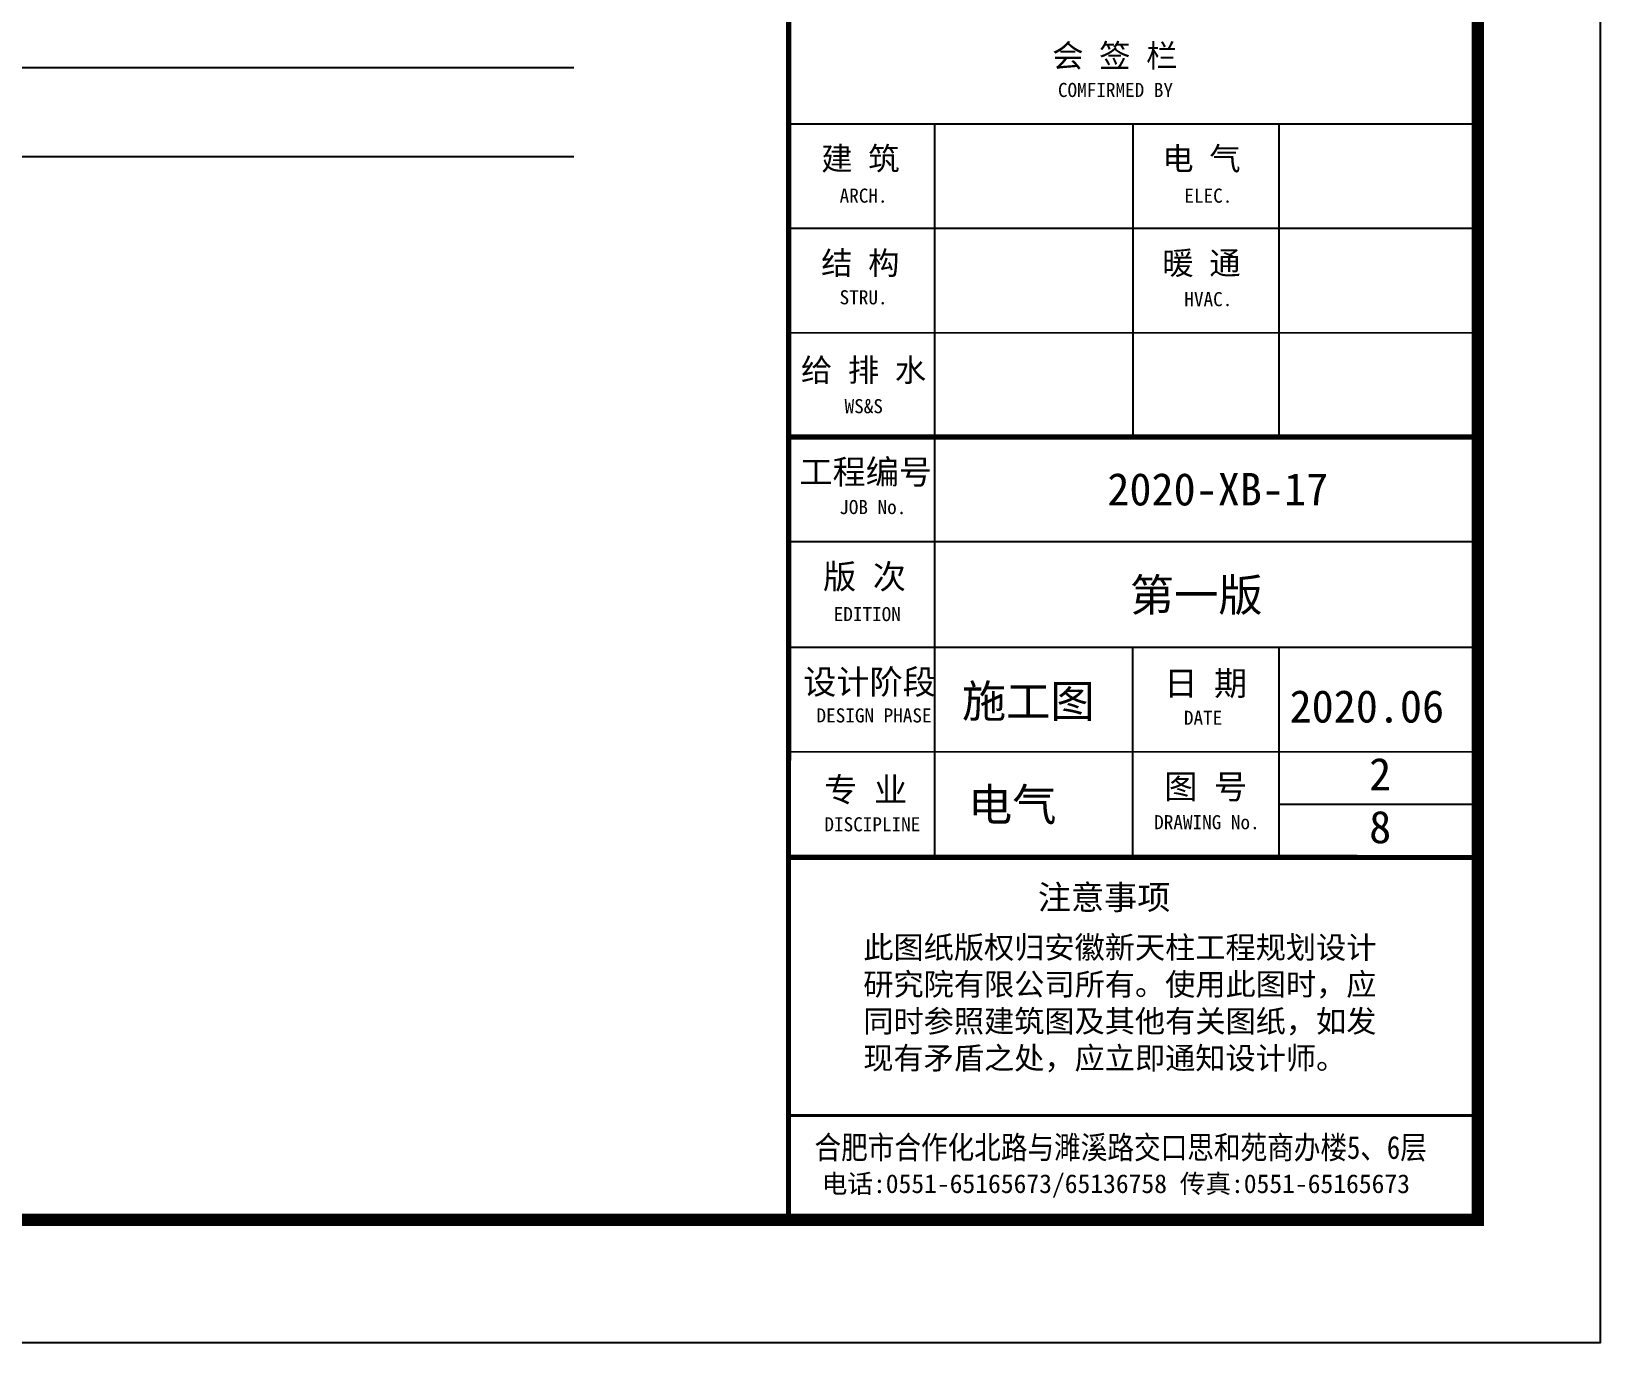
# Model space of a CAD drawing. Extents: x 4929870 to 5205508, y 4505833 to 4862647.
# Drawn here: x 5052915 to 5078470, y 4597045 to 4618394 of the extents above; entities that cross this region are included whole.
import ezdxf

# ---------------------------------------------------------------- set-up
doc = ezdxf.new("R2010")
doc.units = 0
doc.header["$LTSCALE"] = 1000
doc.header["$MEASUREMENT"] = 0
for name, color, linetype in [('46', 7, 'CONTINUOUS'), ('_TCH_KEY', 7, 'CONTINUOUS'), ('MLB', 7, 'CONTINUOUS'), ('PUB_TEXT', 7, 'CONTINUOUS'), ('PUB_TITLE', 4, 'CONTINUOUS')]:
    doc.layers.add(name, color=color, linetype=linetype)
doc.styles.add('TQ', font='')
doc.styles.get('TQ').set_extended_font_data('SimSun')

# ---------------------------------------------------------------- blocks, each defined once
blk = doc.blocks.new('ly')
at = {"layer": 'PUB_TEXT', "insert": (-5884, 1715), "char_height": 212, "width": 5144.75, "attachment_point": 1, "style": 'TQ'}
blk.add_mtext('此图纸版权归安徽新天柱工程规划设计研究院有限公司所有。使用此图时，应同时参照建筑图及其他有关图纸，如发现有矛盾之处，应立即通知设计师。', dxfattribs=at)

msp = doc.modelspace()

# ---------------------------------------------------------------- linework, layer by layer
at = {"layer": '_TCH_KEY'}
msp.add_line((5065245, 4599045), (5076465.1, 4599045), dxfattribs=at)
at = {"layer": 'MLB', "color": 7}
for p, q in [((5006580.5, 4617808.6), (5061746, 4617808.6)), ((5006580.5, 4617808.6), (5061746, 4617808.6)), ((5006580.5, 4616355.8), (5061746, 4616355.8)), ((5006580.5, 4616355.8), (5061746, 4616355.8))]:
    msp.add_line(p, q, dxfattribs=at)
at = {"layer": 'PUB_TEXT'}
for p, q in [((5076465.1, 4599045), (5076465.1, 4600019.9)), ((5076470.1, 4599044.5), (5074909.3, 4599044.5))]:
    msp.add_line(p, q, dxfattribs=at)
at = {"layer": 'PUB_TITLE'}
for p, q in [((5065246.2, 4616888.8, 0), (5076466.1, 4616888.1, 0)), ((5067625.1, 4611788.7, 0), (5067625.4, 4616888.6, 0)), ((5070855, 4611788.5, 0), (5070855.4, 4616888.4, 0)), ((5073235, 4611788.3, 0), (5073235.4, 4616888.3, 0)), ((5065246, 4615188.8, 0), (5076466, 4615188.1, 0)), ((5065245.9, 4613488.8, 0), (5076465.9, 4613488.1, 0)), ((5067625.8, 4604944.5, 0), (5067626.2, 4611788.7, 0)), ((5065245.7, 4610088.8, 0), (5076465.7, 4610088.1, 0)), ((5065245.6, 4608366.7, 0), (5076465.6, 4608366, 0)), ((5070854.6, 4604944.3, 0), (5070854.8, 4608366.4, 0)), ((5073234.6, 4604944.2, 0), (5073234.8, 4608366.2, 0)), ((5065245.5, 4606666.7, 0), (5076499.9, 4606666, 0)), ((5076465.4, 4605805, 0), (5073234.7, 4605805.2, 0))]:
    msp.add_line(p, q, dxfattribs=at)
at = {"layer": 'PUB_TITLE', "lineweight": 40}
for p, q in [((5065245.8, 4611788.8, 0), (5076465.8, 4611788.1, 0)), ((5065245.2, 4600745, 0), (5076465.1, 4600744.3, 0))]:
    msp.add_line(p, q, dxfattribs=at)
at = {"layer": 'PUB_TITLE'}
msp.add_lwpolyline([(4929870.1, 4597044.5), (5078470.1, 4597044.5), (5078470.1, 4681044.5), (4929870.1, 4681044.5)], close=True, dxfattribs=at)
at = {"layer": 'PUB_TITLE', "const_width": 200}
msp.add_lwpolyline([(4934870.1, 4599044.5), (5076470.1, 4599044.5), (5076470.1, 4679044.5), (4934870.1, 4679044.5)], close=True, dxfattribs=at)
at = {"layer": 'PUB_TITLE', "lineweight": 40, "const_width": 85}
for points in [[(5065250, 4679044.5), (5065245, 4599045)], [(5065250, 4679044.5), (5065245, 4599045)], [(5065245.4, 4604944.7), (5076410.2, 4604944)]]:
    msp.add_lwpolyline(points, dxfattribs=at)
at = {"layer": 'PUB_TITLE', "const_width": 85}
msp.add_lwpolyline([(5065245.8, 4611788.8), (5076465.8, 4611788.1)], dxfattribs=at)

# ---------------------------------------------------------------- block references
at = {"layer": 'PUB_TEXT', "xscale": 1.69999036178174, "yscale": 1.69999036178174, "zscale": 1.69999036178174, "rotation": 359.9964428961853}
msp.add_blockref('ly', (5076465.1, 4600744.3), dxfattribs=at)

# ---------------------------------------------------------------- texts
at = {"layer": '46', "linetype": 'Continuous', "style": 'TQ'}
for s, height, p in [('2020-XB-17', 528.65, (5070436.8, 4610675.6, 0)), ('第一版', 528.65, (5070803.5, 4608953.2)), ('施工图', 528.65, (5068068.2, 4607224.9)), ('2020.06', 528.65, (5073404.3, 4607140.4, 0)), ('2', 528.6, (5074700.5, 4606036.9, 0)), ('电气', 528.65, (5068166.7, 4605539.4)), ('8', 528.6, (5074700.5, 4605175.9))]:
    msp.add_text(s, height=height, rotation=359.99644, dxfattribs=at).set_placement(p)
at = {"layer": 'PUB_TEXT', "style": 'TQ'}
for s, height, p in [(' 工程编号', 396, (5065152.4, 4611023.8)), ('      JOB No.', 229.499, (5065133.9, 4610534.5)), ('  版 次', 396, (5065268.3, 4609319.5)), ('     EDITION', 229.499, (5065200.3, 4608791.5)), (' 设计阶段', 396, (5065213.9, 4607603.8)), ('日 期', 396, (5071364.8, 4607582.3)), ('     DESIGN PHASE', 229.499, (5064920.3, 4607142.2)), ('         DATE', 229.499, (5070279.3, 4607104)), ('  专 业', 396, (5065288, 4605850.5)), ('图 号', 396, (5071364.7, 4605898.4)), ('     DISCIPLINE', 229.499, (5065049.1, 4605369.2)), ('     DRAWING No.', 229.499, (5070419.3, 4605403.5)), ('注意事项', 396, (5069304.7, 4604096.9)), ('电话:0551-65165673/65136758 传真:0551-65165673', 305.998, (5065785.7, 4599479.8, -55.6))]:
    msp.add_text(s, height=height, rotation=359.99644, dxfattribs=at).set_placement(p)
at = {"layer": 'PUB_TEXT', "style": 'TQ', "width": 0.85}
msp.add_text('合肥市合作化北路与濉溪路交口思和苑商办楼5、6层 ', height=373.998, rotation=359.99644, dxfattribs=at).set_placement((5065668, 4600036.1, -55.6))
at = {"layer": 'PUB_TEXT', "attachment_point": 1, "rotation": 359.99644, "style": 'TQ'}
for s, insert, char_height, width in [('会 签 栏', (5069539.2, 4618185.7), 374, 4447.175), ('COMFIRMED BY', (5069632.7, 4617555.2), 229.499, 4799.073), ('建 筑', (5065777.3, 4616509.9), 374, 4011.977), ('电 气', (5071332.2, 4616509.6), 374, 4011.977), ('   ARCH.', (5065608.5, 4615834.8), 229.5, 4799.073), ('   ELEC.', (5071223, 4615834.4), 229.5, 4799.073), ('结 构', (5065777.1, 4614809.9), 374, 4011.977), ('暖 通', (5071332.1, 4614809.6), 374, 4011.977), ('   STRU.', (5065608.4, 4614179.4), 229.5, 4799.073), ('   HVAC.', (5071222.9, 4614149.3), 229.5, 4799.073), ('给 排 水', (5065447.1, 4613067), 374, 4447.175), ('   WS&S', (5065689.5, 4612406.7), 229.5, 4882.372)]:
    msp.add_mtext(s, dxfattribs=dict(at, insert=insert, char_height=char_height, width=width))

doc.saveas('drawing.dxf')
